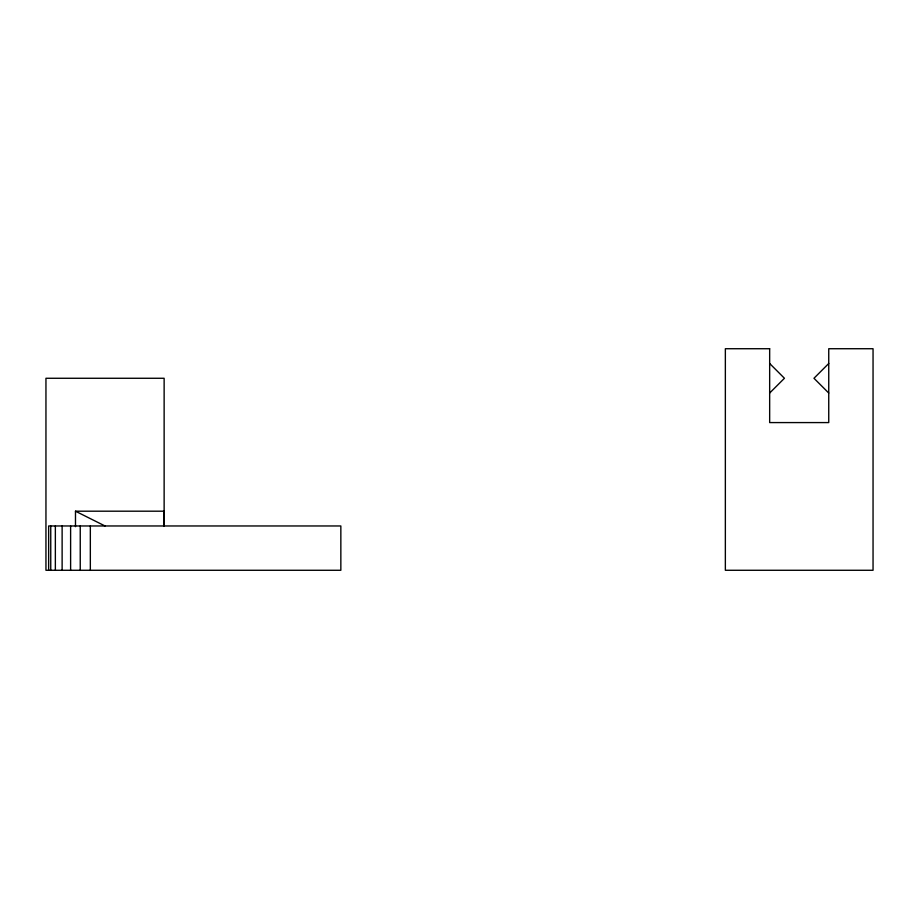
<?xml version="1.0" encoding="UTF-8"?>
<svg xmlns="http://www.w3.org/2000/svg" width="919" height="919" viewBox="0 0 919 919"><rect width="100%" height="100%" fill="white"/><g stroke="black" fill="none" stroke-linecap="round" stroke-linejoin="round"><path stroke-width="1.38" d="M164.087 525.967L164.11 511.194L75.484 511.194L75.484 526.667M769.662 393.033L784.435 378.272L769.662 363.499M828.743 363.499L813.97 378.272L828.743 393.033M75.484 511.194L105.007 525.967M164.133 525.852L164.133 378.272L45.95 378.272L45.95 570.274L340.846 570.274L340.846 525.967L48.65 525.967L48.65 570.274M90.338 525.967L90.338 570.274M80.24 525.967L80.24 570.274M70.614 525.967L70.614 570.274M62.124 525.967L62.124 570.274M55.358 525.967L55.358 570.274M50.752 525.967L50.752 570.274M769.662 348.726L725.355 348.726L725.355 570.274L873.05 570.274L873.05 348.726L828.743 348.726L828.743 422.579L769.662 422.579L769.662 348.726"/></g></svg>
